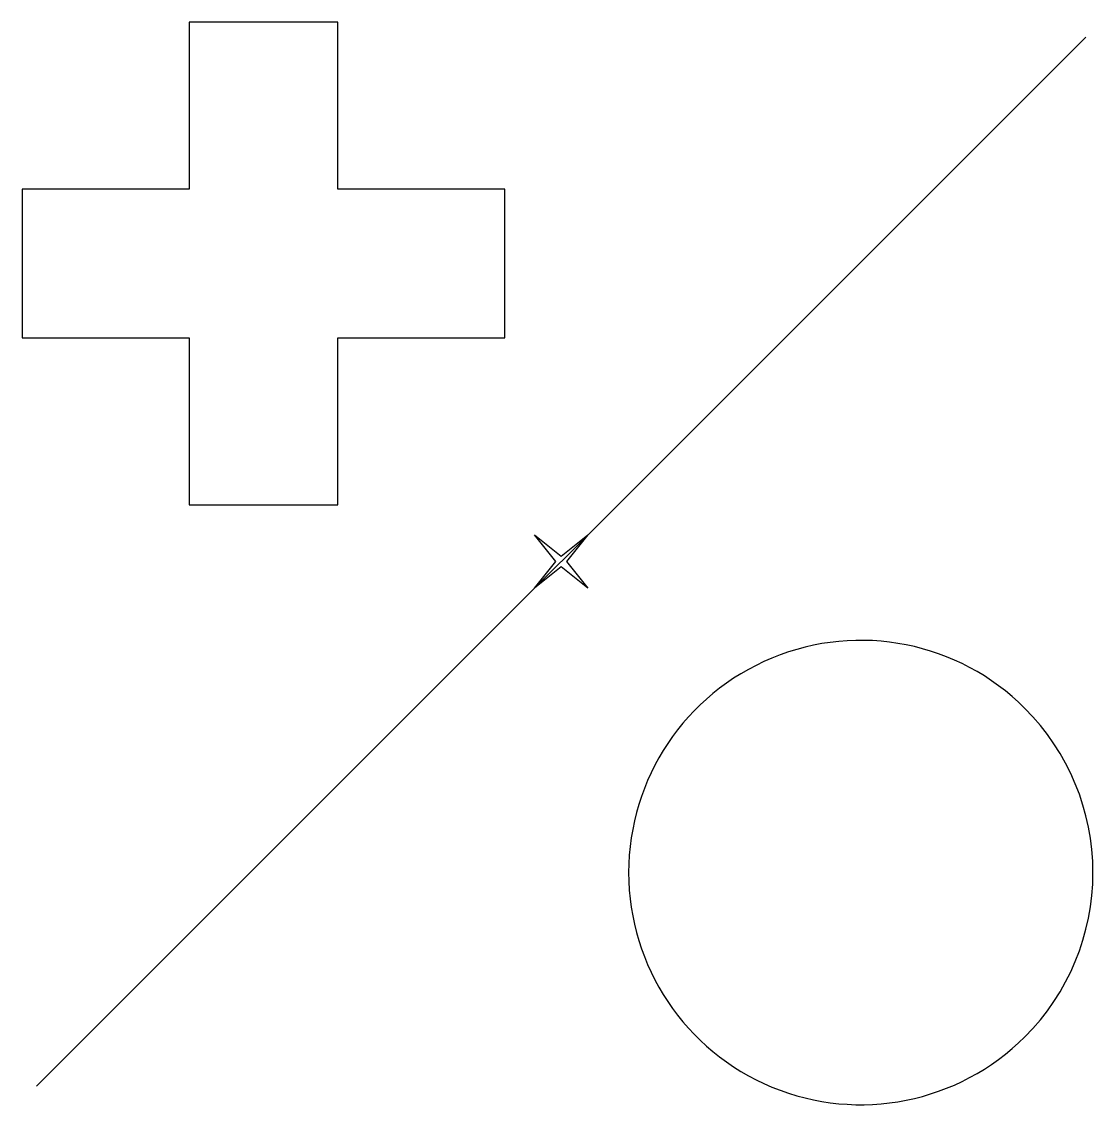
# Model space of a CAD drawing. Header units: millimetres. Extents: x 14.7 to 72.4, y 223.5 to 282.8.
import ezdxf

# ---------------------------------------------------------------- set-up
doc = ezdxf.new("R2010")
doc.units = ezdxf.units.MM
doc.layers.add('Guides', color=7, linetype='CONTINUOUS')

msp = doc.modelspace()

# ---------------------------------------------------------------- linework, layer by layer
at = {"layer": 'Guides', "color": 1}
for points in [[(40.718416, 273.821799), (31.718448, 273.8218), (31.718448, 282.821768), (23.71842, 282.821768), (23.71842, 273.8218), (14.718452, 273.821799), (14.718452, 265.821771), (23.71842, 265.821772), (23.71842, 256.821803), (31.718448, 256.821803), (31.718448, 265.821772), (40.718416, 265.821771)], [(71.98621, 282.014633), (15.499952, 225.528375)], [(45.175379, 252.339206), (43.74308, 253.487924), (42.310783, 252.339206), (43.4595, 253.771504), (42.310782, 255.203803), (43.743081, 254.055085), (45.17538, 255.203803), (44.026661, 253.771505)], [(68.717804, 245.86957)]]:
    msp.add_lwpolyline(points, close=True, dxfattribs=at)
for points in [[(68.717804, 245.86957), (65.142829, 249.444545), (59.766356, 250.513992), (55.095426, 248.579229)], [(55.095426, 248.579229), (50.424496, 246.644467), (47.378969, 242.086513), (47.378969, 237.030735)], [(72.378969, 237.030735), (72.378969, 240.345941), (71.062008, 243.525365), (68.717804, 245.86957)], [(47.378969, 237.030735), (47.378969, 231.974957), (50.424496, 227.417003), (55.095426, 225.482241)], [(68.717804, 228.1919), (71.062008, 230.536105), (72.378969, 233.715529), (72.378969, 237.030735)], [(55.095426, 225.482241), (59.766356, 223.547478), (65.142829, 224.616925), (68.717804, 228.1919)]]:
    msp.add_open_spline(points, degree=3, dxfattribs=at)

doc.saveas('drawing.dxf')
